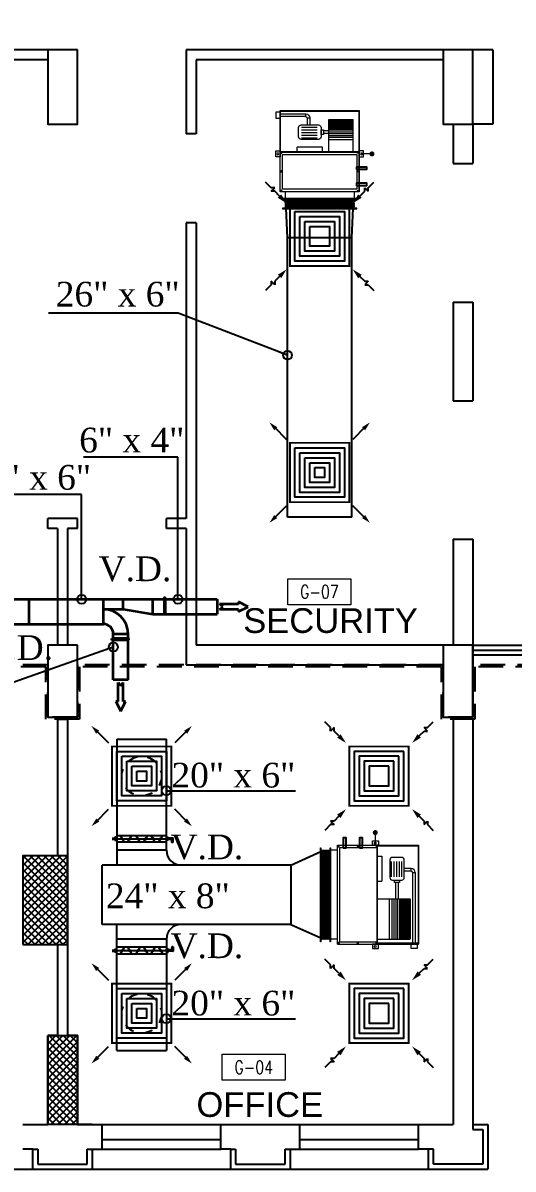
# Model space of a CAD drawing. Extents: x -432 to -365, y -145 to 173.
# Drawn here: x -415.21 to -410.26, y -137.35 to -125.75 of the extents above; entities that cross this region are included whole.
import ezdxf
from ezdxf.enums import TextEntityAlignment as Align

# ---------------------------------------------------------------- set-up
doc = ezdxf.new("R2010")
doc.units = 0
doc.header["$MEASUREMENT"] = 0
for name, pattern in [('DASHDOT', [1, 0.5, -0.25, 0, -0.25]), ('HIDDEN', [0.375, 0.25, -0.125]), ('HIDDEN-Z', [3, 2, -1])]:
    doc.linetypes.add(name, pattern=pattern)
for name, color, linetype in [('01_AC-EQUIP', 206, 'Continuous'), ('03_AC-S.DUCT', 5, 'Continuous'), ('12-AC-FL.CONN.', 2, 'Continuous'), ('A.C.VOLUM DAMPER', 2, 'Continuous'), ('COL', 2, 'Continuous'), ('COLHATCH', 5, 'Continuous'), ('column', 6, 'Continuous'), ('elev', 2, 'Continuous'), ('ELEV1', 7, 'Continuous'), ('FASEL', 253, 'Continuous'), ('M-CH-WP-R', 40, 'HIDDEN-Z'), ('M-CH-WP-S', 142, 'Continuous'), ('M-DIFUSER', 195, 'Continuous'), ('M-DUCT-RA', 30, 'Continuous'), ('M-DUCT-SA', 5, 'Continuous'), ('M-EQBMNT', 21, 'Continuous'), ('METAL-EDGE', 253, 'Continuous'), ('WALL', 4, 'Continuous'), ('WIN', 5, 'Continuous'), ('ZONE TEXT', 73, 'Continuous')]:
    doc.layers.add(name, color=color, linetype=linetype)
for name, color, linetype, lineweight in [('04-AC_F.A.DUCT', 4, 'Continuous', 35), ('A-SYMB-RMNU', 4, 'Continuous', 9), ('AC-TEXT', 15, 'Continuous', 30)]:
    doc.layers.add(name, color=color, linetype=linetype, lineweight=lineweight)
doc.styles.add('AC', font='romans.shx', dxfattribs={"height": 0.2})
doc.styles.add('ARABY', font='sosa.shx')
doc.styles.add('ROMANS-TITLE', font='ROMANS.shx', dxfattribs={"width": 0.8})
doc.dimstyles.new('IHAB', dxfattribs={"dimscale": 0, "dimtxt": 0.15, "dimasz": 0.09, "dimexe": 0.18, "dimexo": 0.0625, "dimgap": 0, "dimtad": 0, "dimtih": 1, "dimtoh": 1, "dimzin": 0, "dimdsep": 46, "dimtxsty": 'ARABY', "dimcen": 0.03, "dimse1": 1, "dimse2": 1, "dimclrd": 36, "dimclrt": 42, "dimadec": 0, "dimazin": 0, "dimtfac": 1, "dimtmove": 1, "dimatfit": 3, "dimldrblk": 'ORIGIN', "dimfxl": 1, "dimtolj": 1, "dimtzin": 0, "dimarcsym": 0})

# ---------------------------------------------------------------- blocks, each defined once
blk = doc.blocks.new('*U251')
at = {"layer": 'M-DIFUSER', "ltscale": 5, "const_width": 18}
blk.add_lwpolyline([(-300, 300), (300, 300), (300, -300), (-300, -300)], close=True, dxfattribs=at)
at = {"layer": 'M-DIFUSER', "color": 21}
for points in [[(250, 250), (-250, 250), (-250, -250), (250, -250)], [(200, 200), (-200, 200), (-200, -200), (200, -200)], [(150, 150), (-150, 150), (-150, -150), (150, -150)], [(100, 100), (-100, 100), (-100, -100), (100, -100)], [(50, 50), (-50, 50), (-50, -50), (50, -50)]]:
    blk.add_lwpolyline(points, close=True, dxfattribs=at)
at = {"layer": 'M-DUCT-SA', "color": 5, "extrusion": (-5.07059e-20, -1.19855e-17, -1)}
blk.add_line((-461, 461), (-335, 335), dxfattribs=at)
at = {"layer": 'M-DUCT-SA', "color": 5, "extrusion": (-1.19855e-17, 5.07059e-20, -1)}
blk.add_line((461, 461), (335, 335), dxfattribs=at)
at = {"layer": 'M-DUCT-SA', "color": 5, "extrusion": (1.19855e-17, -5.07059e-20, -1)}
blk.add_line((-461, -461), (-335, -335), dxfattribs=at)
at = {"layer": 'M-DUCT-SA', "color": 5, "extrusion": (5.07059e-20, 1.19855e-17, -1)}
blk.add_line((461, -461), (335, -335), dxfattribs=at)
at = {"layer": 'M-DUCT-SA', "color": 5, "extrusion": (-5.07059e-20, -1.19855e-17, -1)}
blk.add_solid([(460, 428), (429, 459), (507, 507)], dxfattribs=at)
at = {"layer": 'M-DUCT-SA', "color": 5, "extrusion": (5.07059e-20, -1.19855e-17, -1)}
blk.add_solid([(-460, 428), (-429, 459), (-507, 507)], dxfattribs=at)
at = {"layer": 'M-DUCT-SA', "color": 5, "extrusion": (1.19855e-17, -5.07059e-20, -1)}
blk.add_solid([(428, -460), (459, -429), (507, -507)], dxfattribs=at)
at = {"layer": 'M-DUCT-SA', "color": 5, "extrusion": (-1.19855e-17, -5.07059e-20, -1)}
blk.add_solid([(-428, -460), (-459, -429), (-507, -507)], dxfattribs=at)
blk = doc.blocks.new('A$C7E27466D')
at = {"layer": '01_AC-EQUIP', "color": 2, "lineweight": 20}
for p, q in [((-75.3, 98.1), (-73.7, 98.7)), ((-75.3, 98.1), (-73.7, 97.6)), ((-75.3, 97.1), (-73.7, 97.6)), ((-75.3, 97.1), (-73.7, 96.6)), ((-75.3, 96.1), (-73.7, 96.6)), ((-75.3, 96.1), (-73.7, 95.6)), ((-75.3, 95.1), (-73.7, 95.6)), ((-75.3, 95.1), (-73.7, 94.6)), ((-75.3, 94.1), (-73.7, 94.6)), ((-75.3, 94.1), (-73.7, 93.6)), ((-75.3, 93.1), (-73.7, 93.6)), ((-75.3, 93.1), (-73.7, 92.5)), ((-6.3, 97.6), (-73.7, 97.6)), ((-6.3, 96.6), (-73.7, 96.6)), ((-6.3, 95.6), (-73.7, 95.6)), ((-6.3, 94.6), (-73.7, 94.6)), ((-6.3, 93.6), (-73.7, 93.6)), ((-4.7, 98.1), (-6.3, 98.7)), ((-4.7, 98.1), (-6.3, 97.6)), ((-4.7, 97.1), (-6.3, 97.6)), ((-4.7, 97.1), (-6.3, 96.6)), ((-4.7, 96.1), (-6.3, 96.6)), ((-4.7, 96.1), (-6.3, 95.6)), ((-4.7, 95.1), (-6.3, 95.6)), ((-4.7, 95.1), (-6.3, 94.6)), ((-4.7, 94.1), (-6.3, 94.6)), ((-4.7, 94.1), (-6.3, 93.6)), ((-4.7, 93.1), (-6.3, 93.6)), ((-4.7, 93.1), (-6.3, 92.5)), ((-75.3, 92), (-73.7, 92.5)), ((-75.3, 92), (-73.7, 91.5)), ((-75.3, 91), (-73.7, 91.5)), ((-75.3, 91), (-73.7, 90.5)), ((-75.3, 90), (-73.7, 90.5)), ((-75.3, 90), (-73.7, 89.5)), ((-6.3, 92.5), (-73.7, 92.5)), ((-6.3, 91.5), (-73.7, 91.5)), ((-6.3, 90.5), (-73.7, 90.5)), ((-4.7, 92), (-6.3, 92.5)), ((-4.7, 92), (-6.3, 91.5)), ((-4.7, 91), (-6.3, 91.5)), ((-4.7, 91), (-6.3, 90.5)), ((-4.7, 90), (-6.3, 90.5)), ((-4.7, 90), (-6.3, 89.5))]:
    blk.add_line(p, q, dxfattribs=at)
at = {"layer": '01_AC-EQUIP', "color": 1, "lineweight": 20}
for p, q in [((-78.9, 80.3), (-78.9, 81.7)), ((-75, 82), (-75, 89)), ((-5, 82), (-5, 89)), ((-1.1, 80.3), (-1.1, 81.7)), ((0, 82), (0, 0)), ((-77.8, 81), (-79.9, 81)), ((-2.2, 81), (-0.1, 81)), ((-77.8, 61.5), (-79.9, 61.5)), ((-78.9, 60.8), (-78.9, 62.2)), ((-2.2, 61.5), (-0.1, 61.5)), ((-1.1, 60.8), (-1.1, 62.2)), ((-77.8, 42.5), (-79.9, 42.5)), ((-78.9, 41.8), (-78.9, 43.2)), ((-62.7, 42), (-62.7, 37)), ((-37.3, 37), (-62.7, 37)), ((-37.3, 42), (-37.3, 37)), ((-30.6, 42), (-30.6, 9)), ((-6.2, 42), (-6.2, 9)), ((-2.2, 42.5), (-0.1, 42.5)), ((-1.1, 41.8), (-1.1, 43.2)), ((-58.3, 27.4), (-42.7, 27.4)), ((-58.3, 24.8), (-42.7, 24.8)), ((-6.2, 29.5), (-30.6, 29.5)), ((-30.6, 27), (-6.2, 27)), ((-30.6, 25), (-6.2, 25)), ((-58.3, 22.1), (-42.7, 22.1)), ((-58.3, 19.4), (-42.7, 19.4)), ((-58.3, 16.8), (-42.7, 16.8)), ((-52.7, 7.4), (-52.7, 14.5)), ((-50, 7.4), (-50, 14.5)), ((-30.6, 23.1), (-36, 23.1)), ((-30.6, 20.4), (-36, 20.4)), ((-30.6, 23), (-6.2, 23)), ((-30.6, 21.4), (-6.2, 21.4)), ((-30.6, 19.4), (-6.2, 19.4)), ((-30.6, 18.4), (-6.2, 18.4)), ((-30.6, 17.5), (-6.2, 17.5)), ((-30.6, 16.8), (-6.2, 16.8)), ((-30.6, 15.8), (-6.2, 15.8)), ((-30.6, 14.8), (-6.2, 14.8)), ((-30.6, 13.8), (-6.2, 13.8)), ((-30.6, 12.9), (-6.2, 12.9)), ((-30.6, 12.2), (-6.2, 12.2)), ((-54, 6.1), (-79.6, 6.1)), ((-54, 3.5), (-79.6, 3.5)), ((-54, 6.1), (-54, 3.5)), ((-52.7, 7.4), (-50, 7.4)), ((-30.6, 11.5), (-6.2, 11.5)), ((-30.6, 11), (-6.2, 11)), ((-30.6, 10.6), (-6.2, 10.6)), ((-30.6, 10.3), (-6.2, 10.3)), ((-30.6, 9.9), (-6.2, 9.9)), ((-30.6, 9.6), (-6.2, 9.6)), ((-30.6, 9.4), (-6.2, 9.4)), ((-30.6, 9.2), (-6.2, 9.2)), ((-30.6, 9), (-6.2, 9)), ((-30.6, 9), (-6.2, 9))]:
    blk.add_line(p, q, dxfattribs=at)
at = {"layer": '01_AC-EQUIP', "color": 4, "lineweight": 20}
blk.add_line((12.8, 43.8), (2.3, 43.8), dxfattribs=at)
at = {"layer": '01_AC-EQUIP', "color": 1, "linetype": 'DASHDOT', "lineweight": 20}
blk.add_line((-30.6, 16.8), (-6.2, 16.8), dxfattribs=at)
at = {"layer": '01_AC-EQUIP', "color": 2, "lineweight": 20}
for points in [[(-77.5, 98.7), (-77.5, 99.2), (-2.5, 99.2), (-2.5, 98.7)], [(-77.5, 89), (-77.5, 89.5), (-2.5, 89.5), (-2.5, 89)]]:
    blk.add_lwpolyline(points, close=True, dxfattribs=at)
at = {"layer": '01_AC-EQUIP', "color": 1, "lineweight": 20}
for points in [[(-80, 42), (0, 42), (0, 82), (-80, 82)], [(-77.5, 44.5), (-2.5, 44.5), (-2.5, 79.5), (-77.5, 79.5)], [(-84.4, 40.7), (-80, 40.7), (-80, 46.7), (-84.4, 46.7)], [(4.4, 40.7), (0, 40.7), (0, 46.7), (4.4, 46.7)], [(-80, 42), (-80, 0), (0, 0), (0, 42)], [(-79.6, 41.6), (-79.6, 0.4), (-0.4, 0.4), (-0.4, 41.6)], [(-38.6, 19.3), (-36, 19.3), (-36, 24.3), (-38.6, 24.3)], [(-84.4, 7.6), (-80, 7.6), (-80, 1.6), (-84.4, 1.6)]]:
    blk.add_lwpolyline(points, close=True, dxfattribs=at)
at = {"layer": '01_AC-EQUIP', "color": 4, "lineweight": 20, "const_width": 2.52}
blk.add_lwpolyline([(12.6, 45, 1), (13.1, 42.5, 1)], format="xyb", close=True, dxfattribs=at)
at = {"layer": '01_AC-EQUIP', "color": 1, "lineweight": 20}
blk.add_lwpolyline([(-58.8, 14.5), (-41.2, 14.5, 0.414214), (-38.6, 17.1), (-38.6, 26.4, 0.414214), (-41.2, 29.1), (-58.8, 29.1, 0.414214), (-61.4, 26.4), (-61.4, 17.1, 0.414214)], format="xyb", close=True, dxfattribs=at)
for centre in [(-82.3, 43.8), (2.3, 43.8)]:
    blk.add_circle(centre, 0.932, dxfattribs=at)
for radius in [1.33, 3.99]:
    blk.add_arc((-54, 7.4), radius, 270.0006, 0.0006, dxfattribs=at)
for centre, major_axis, start_param, end_param in [((-78.9, 81), (-0.827, 0), -1.570796, 4.712389), ((-78.9, 81), (-0.47, 0), 3.141593, 9.424778), ((-78.9, 61.5), (-0.827, 0), -1.570796, 4.712389), ((-78.9, 61.5), (-0.47, 0), 3.141593, 9.424778), ((-78.9, 42.5), (-0.827, 0), -1.570796, 4.712389), ((-78.9, 42.5), (-0.47, 0), 3.141593, 9.424778)]:
    blk.add_ellipse(centre, major_axis=major_axis, ratio=0.646018, start_param=start_param, end_param=end_param, dxfattribs=at)
at = {"layer": '01_AC-EQUIP', "color": 1, "lineweight": 20, "extrusion": (0, 0, -1)}
for centre, major_axis, start_param, end_param in [((-1.1, 81), (0.827, 0), -1.570796, 4.712389), ((-1.1, 81), (0.47, 0), 3.141593, 9.424778), ((-1.1, 61.5), (0.827, 0), -1.570796, 4.712389), ((-1.1, 61.5), (0.47, 0), 3.141593, 9.424778), ((-1.1, 42.5), (0.827, 0), -1.570796, 4.712389), ((-1.1, 42.5), (0.47, 0), 3.141593, 9.424778)]:
    blk.add_ellipse(centre, major_axis=major_axis, ratio=0.646018, start_param=start_param, end_param=end_param, dxfattribs=at)
at = {"layer": 'M-CH-WP-R', "color": 6, "linetype": 'ByBlock', "ltscale": 1.5}
blk.add_lwpolyline([(-2.5, 76.2), (-2.5, 73.2), (7.5, 73.2), (7.5, 76.2)], close=True, dxfattribs=at)
at = {"layer": 'M-CH-WP-S', "color": 5, "linetype": 'ByBlock', "ltscale": 1.5}
blk.add_lwpolyline([(-2.5, 59.7), (-2.5, 56.7), (7.5, 56.7), (7.5, 59.7)], close=True, dxfattribs=at)
blk = doc.blocks.new('*U254')
at = {"layer": 'M-DIFUSER', "ltscale": 5, "const_width": 18}
blk.add_lwpolyline([(-300, 300), (300, 300), (300, -300), (-300, -300)], close=True, dxfattribs=at)
at = {"layer": 'M-DIFUSER', "color": 21}
for points in [[(250, 250), (-250, 250), (-250, -250), (250, -250)], [(200, 200), (-200, 200), (-200, -200), (200, -200)], [(150, 150), (-150, 150), (-150, -150), (150, -150)], [(100, 100), (-100, 100), (-100, -100), (100, -100)]]:
    blk.add_lwpolyline(points, close=True, dxfattribs=at)
at = {"layer": 'M-DUCT-RA', "color": 30}
for p, q in [((-491, 491), (-549, 549)), ((-491, 455), (-491, 491)), ((-455, 491), (-491, 455)), ((-455, 455), (-455, 491)), ((455, 491), (491, 491)), ((491, 455), (455, 491)), ((491, 491), (549, 549)), ((-406, 406), (-455, 455)), ((406, 406), (455, 455)), ((455, 455), (491, 455)), ((-491, -455), (-455, -491)), ((-455, -455), (-491, -455)), ((-406, -406), (-455, -455)), ((406, -406), (455, -455)), ((455, -491), (491, -455)), ((455, -455), (455, -491)), ((491, -455), (491, -491)), ((-491, -491), (-549, -549)), ((-455, -491), (-491, -491)), ((491, -491), (549, -549))]:
    blk.add_line(p, q, dxfattribs=at)
for points in [[(-389, 424), (-424, 389), (-335, 335)], [(424, 389), (389, 424), (335, 335)], [(-424, -389), (-389, -424), (-335, -335)], [(389, -424), (424, -389), (335, -335)]]:
    blk.add_solid(points, dxfattribs=at)
blk = doc.blocks.new('_Origin')
at = {"color": 0, "linetype": 'ByBlock', "lineweight": -2}
blk.add_line((0, 0), (-1, 0), dxfattribs=at)
blk.add_circle((0, 0), 0.5, dxfattribs=at)
blk = doc.blocks.new('A$C180A56EA')
at = {"layer": 'A.C.VOLUM DAMPER'}
h = blk.add_hatch(dxfattribs=at)
h.set_pattern_fill('ANSI31', color=256, scale=0.001, style=0)
h.set_pattern_definition([(45, (129.5106855, -230.48025158), (-8.838834765e-05, 8.838834765e-05), [])])
h.paths.add_polyline_path([(0.0459, 0.0039), (0.0459, 0.0065), (0.0401, 0.0065), (0.0401, -0.0027), (0.0459, -0.0027), (0.0459, 0), (0.0603, 0), (0.0603, 0.0128), (0.057, 0.0128), (0.057, 0.0039)])
for p, q in [((-0.1242, 0.0032), (-0.1161, 0.0032)), ((-0.1161, 0.0004), (-0.119, 0.0032)), ((-0.1185, 0), (-0.1161, 0.0024)), ((-0.1161, 0.0015), (-0.1179, 0.0032)), ((-0.1174, 0), (-0.1161, 0.0013)), ((-0.1161, 0.0026), (-0.1168, 0.0032)), ((-0.1163, 0), (-0.1161, 0.0001)), ((-0.1161, 0.0001), (-0.1104, 0.0058)), ((-0.1161, 0.0013), (-0.1116, 0.0058)), ((-0.1161, 0.0024), (-0.1127, 0.0058)), ((-0.1161, -0.0026), (-0.1161, 0.0058)), ((-0.1161, 0.0035), (-0.1138, 0.0058)), ((-0.1161, 0.0058), (-0.1099, 0.0058)), ((-0.1161, 0.0057), (-0.116, 0.0058)), ((-0.1161, 0.0046), (-0.1149, 0.0058)), ((-0.1161, -0.001), (-0.1099, 0.0053)), ((-0.1099, -0.0014), (-0.1161, 0.0048)), ((-0.1161, -0.0021), (-0.1099, 0.0042)), ((-0.1099, -0.0026), (-0.1161, 0.0037)), ((-0.1109, -0.0026), (-0.1161, 0.0026)), ((-0.112, -0.0026), (-0.1161, 0.0015)), ((-0.1131, -0.0026), (-0.1161, 0.0004)), ((-0.1099, -0.0003), (-0.116, 0.0058)), ((-0.1156, -0.0026), (-0.1099, 0.0031)), ((-0.1099, 0.0008), (-0.1149, 0.0058)), ((-0.1145, -0.0026), (-0.1099, 0.002)), ((-0.1099, 0.0019), (-0.1138, 0.0058)), ((-0.1134, -0.0026), (-0.1099, 0.0009)), ((-0.1128, 0.0019), (0.0401, 0.0019)), ((-0.1099, 0.003), (-0.1127, 0.0058)), ((-0.1099, 0.0041), (-0.1116, 0.0058)), ((-0.1099, 0.0052), (-0.1105, 0.0058)), ((0.0401, 0.0121), (-0.1099, 0.0121)), ((-0.0882, 0.0113), (-0.0994, -0.0075)), ((-0.0768, 0.0113), (-0.0656, -0.0075)), ((-0.0402, 0.0113), (-0.0514, -0.0075)), ((-0.0284, 0.0113), (-0.0173, -0.0075)), ((0.0056, 0.0113), (-0.0056, -0.0075)), ((0.0174, 0.0113), (0.0286, -0.0075)), ((0.0459, 0.0065), (0.0401, 0.0065)), ((0.0401, 0.0065), (0.0401, -0.0027)), ((0.0459, 0.0039), (0.0459, 0.0065)), ((0.057, 0.0039), (0.0459, 0.0039)), ((0.0603, 0.0128), (0.057, 0.0128)), ((0.057, 0.0128), (0.057, 0.0039)), ((0.0603, 0.0128), (0.0603, 0)), ((-0.1242, 0), (-0.1161, 0)), ((-0.1142, -0.0026), (-0.1161, -0.0007)), ((-0.1153, -0.0026), (-0.1161, -0.0018)), ((-0.1099, -0.0026), (-0.1161, -0.0026)), ((-0.1123, -0.0026), (-0.1099, -0.0003)), ((-0.1111, -0.0026), (-0.1099, -0.0014)), ((-0.11, -0.0026), (-0.1099, -0.0025)), ((-0.1099, -0.0083), (0.0401, -0.0083)), ((0.0401, -0.0027), (0.0459, -0.0027)), ((0.0603, 0), (0.0459, 0)), ((0.0459, -0.0027), (0.0459, 0))]:
    blk.add_line(p, q, dxfattribs=at)
at = {"layer": 'A.C.VOLUM DAMPER', "extrusion": (0, 0, -1)}
for centre, major_axis, start_param, end_param in [((-0.0938, 0.0019), (0.00135, 0.00135), 3.926991, 7.068583), ((-0.0938, 0.0019), (-0.00135, 0.00135), 2.356195, 5.497787), ((-0.0712, 0.0019), (0.00135, 0.00135), 3.926991, 7.068583), ((-0.0712, 0.0019), (-0.00135, 0.00135), 2.356195, 5.497787), ((-0.0458, 0.0019), (0.00135, 0.00135), 3.926991, 7.068583), ((-0.0458, 0.0019), (-0.00135, 0.00135), 2.356195, 5.497787), ((-0.0228, 0.0019), (0.00135, 0.00135), 3.926991, 7.068583), ((-0.0228, 0.0019), (-0.00135, 0.00135), 2.356194, 5.497787), ((0, 0.0019), (0.00135, 0.00135), 3.926991, 7.068583), ((0, 0.0019), (0.00135, 0.00135), 0.785398, 3.926991), ((0.023, 0.0019), (0.00135, 0.00135), 3.926991, 7.068583), ((0.023, 0.0019), (-0.00135, 0.00135), 2.356195, 5.497787)]:
    blk.add_ellipse(centre, major_axis=major_axis, ratio=1, start_param=start_param, end_param=end_param, dxfattribs=at)
blk = doc.blocks.new('A$C224F6469')
at = {"layer": '01_AC-EQUIP', "color": 1, "lineweight": 20}
for p, q in [((0, 0), (1, 0)), ((0, -0.82), (0, 0)), ((1, -0.82), (1, 0)), ((0.007, -0.004), (0.988, -0.004)), ((0.007, -0.42), (0.007, -0.004)), ((0.236, -0.074), (0.236, -0.145)), ((0.263, -0.074), (0.236, -0.074)), ((0.263, -0.074), (0.263, -0.145)), ((0.276, -0.035), (1, -0.035)), ((0.276, -0.061), (0.276, -0.035)), ((0.276, -0.061), (1, -0.061)), ((0.541, -0.42), (0.541, -0.09)), ((0.541, -0.09), (0.949, -0.09)), ((0.541, -0.092), (0.949, -0.092)), ((0.541, -0.094), (0.949, -0.094)), ((0.541, -0.096), (0.949, -0.096)), ((0.541, -0.099), (0.949, -0.099)), ((0.541, -0.103), (0.949, -0.103)), ((0.541, -0.106), (0.949, -0.106)), ((0.541, -0.11), (0.949, -0.11)), ((0.541, -0.115), (0.949, -0.115)), ((0.949, -0.42), (0.949, -0.09)), ((0.988, -0.42), (0.988, -0.004)), ((0.32, -0.168), (0.163, -0.168)), ((0.32, -0.194), (0.163, -0.194)), ((0.32, -0.221), (0.163, -0.221)), ((0.541, -0.204), (0.376, -0.204)), ((0.541, -0.231), (0.376, -0.231)), ((0.541, -0.122), (0.949, -0.122)), ((0.541, -0.129), (0.949, -0.129)), ((0.541, -0.138), (0.949, -0.138)), ((0.541, -0.148), (0.949, -0.148)), ((0.541, -0.158), (0.949, -0.158)), ((0.541, -0.168), (0.949, -0.168)), ((0.541, -0.175), (0.949, -0.175)), ((0.541, -0.184), (0.949, -0.184)), ((0.541, -0.194), (0.949, -0.194)), ((0.541, -0.214), (0.949, -0.214)), ((0.541, -0.23), (0.949, -0.23)), ((0.32, -0.248), (0.163, -0.248)), ((0.32, -0.274), (0.163, -0.274)), ((0.541, -0.25), (0.949, -0.25)), ((0.541, -0.27), (0.949, -0.27)), ((0.949, -0.295), (0.541, -0.295)), ((0, -0.42), (1, -0.42)), ((0.022, -0.425), (0.001, -0.425)), ((0.011, -0.418), (0.011, -0.432)), ((0.109, -0.37), (0.363, -0.37)), ((0.109, -0.42), (0.109, -0.37)), ((0.363, -0.42), (0.363, -0.37)), ((0.978, -0.425), (0.999, -0.425)), ((0.989, -0.418), (0.989, -0.432)), ((0.022, -0.615), (0.001, -0.615)), ((0.011, -0.608), (0.011, -0.622)), ((0.978, -0.615), (0.999, -0.615)), ((0.989, -0.608), (0.989, -0.622)), ((0.022, -0.81), (0.001, -0.81)), ((0.011, -0.803), (0.011, -0.817)), ((0.978, -0.81), (0.999, -0.81)), ((0.989, -0.803), (0.989, -0.817)), ((1, -0.82), (0, -0.82)), ((0.05, -0.82), (0.05, -0.89)), ((0.95, -0.82), (0.95, -0.89))]:
    blk.add_line(p, q, dxfattribs=at)
at = {"layer": '01_AC-EQUIP', "color": 1, "linetype": 'DASHDOT', "lineweight": 20}
blk.add_line((0.541, -0.168), (0.949, -0.168), dxfattribs=at)
at = {"layer": '01_AC-EQUIP', "color": 4, "lineweight": 20}
blk.add_line((-0.128, -0.438), (-0.023, -0.438), dxfattribs=at)
at = {"layer": '01_AC-EQUIP', "color": 2, "lineweight": 20}
for p, q in [((0.047, -0.9), (0.063, -0.895)), ((0.047, -0.9), (0.063, -0.905)), ((0.047, -0.91), (0.063, -0.905)), ((0.047, -0.91), (0.063, -0.915)), ((0.047, -0.92), (0.063, -0.915)), ((0.047, -0.92), (0.063, -0.925)), ((0.047, -0.931), (0.063, -0.925)), ((0.063, -0.905), (0.937, -0.905)), ((0.063, -0.915), (0.937, -0.915)), ((0.063, -0.925), (0.937, -0.925)), ((0.953, -0.9), (0.937, -0.895)), ((0.953, -0.9), (0.937, -0.905)), ((0.953, -0.91), (0.937, -0.905)), ((0.953, -0.91), (0.937, -0.915)), ((0.953, -0.92), (0.937, -0.915)), ((0.953, -0.92), (0.937, -0.925)), ((0.953, -0.931), (0.937, -0.925)), ((0.047, -0.931), (0.063, -0.936)), ((0.047, -0.941), (0.063, -0.936)), ((0.047, -0.941), (0.063, -0.946)), ((0.047, -0.951), (0.063, -0.946)), ((0.047, -0.951), (0.063, -0.956)), ((0.047, -0.961), (0.063, -0.956)), ((0.047, -0.961), (0.063, -0.966)), ((0.047, -0.971), (0.063, -0.966)), ((0.047, -0.971), (0.063, -0.976)), ((0.047, -0.981), (0.063, -0.976)), ((0.047, -0.981), (0.063, -0.987)), ((0.063, -0.936), (0.937, -0.936)), ((0.063, -0.946), (0.937, -0.946)), ((0.063, -0.956), (0.937, -0.956)), ((0.063, -0.966), (0.937, -0.966)), ((0.063, -0.976), (0.937, -0.976)), ((0.953, -0.931), (0.937, -0.936)), ((0.953, -0.941), (0.937, -0.936)), ((0.953, -0.941), (0.937, -0.946)), ((0.953, -0.951), (0.937, -0.946)), ((0.953, -0.951), (0.937, -0.956)), ((0.953, -0.961), (0.937, -0.956)), ((0.953, -0.961), (0.937, -0.966)), ((0.953, -0.971), (0.937, -0.966)), ((0.953, -0.971), (0.937, -0.976)), ((0.953, -0.981), (0.937, -0.976)), ((0.953, -0.981), (0.937, -0.987))]:
    blk.add_line(p, q, dxfattribs=at)
at = {"layer": '01_AC-EQUIP', "color": 1, "lineweight": 20}
for points in [[(1.044, -0.076), (1, -0.076), (1, -0.016), (1.044, -0.016)], [(0.351, -0.193), (0.376, -0.193), (0.376, -0.243), (0.351, -0.243)], [(-0.044, -0.407), (0, -0.407), (0, -0.467), (-0.044, -0.467)], [(0.025, -0.8), (0.975, -0.8), (0.975, -0.42), (0.025, -0.42)], [(1.044, -0.407), (1, -0.407), (1, -0.467), (1.044, -0.467)]]:
    blk.add_lwpolyline(points, close=True, dxfattribs=at)
blk.add_lwpolyline([(0.324, -0.145), (0.149, -0.145, 0.414214), (0.122, -0.171), (0.122, -0.264, 0.414214), (0.149, -0.291), (0.324, -0.291, 0.414214), (0.351, -0.264), (0.351, -0.171, 0.414214)], format="xyb", close=True, dxfattribs=at)
at = {"layer": '01_AC-EQUIP', "color": 4, "lineweight": 20, "const_width": 0.0252}
blk.add_lwpolyline([(-0.126, -0.45, 1), (-0.131, -0.425, 1)], format="xyb", close=True, dxfattribs=at)
at = {"layer": '01_AC-EQUIP', "color": 2, "lineweight": 20}
for points in [[(0.975, -0.89), (0.975, -0.895), (0.025, -0.895), (0.025, -0.89)], [(0.975, -0.987), (0.975, -0.992), (0.025, -0.992), (0.025, -0.987)]]:
    blk.add_lwpolyline(points, close=True, dxfattribs=at)
at = {"layer": '01_AC-EQUIP', "color": 1, "lineweight": 20}
for centre in [(-0.023, -0.438), (1.023, -0.438)]:
    blk.add_circle(centre, 0.00932, dxfattribs=at)
for radius in [0.0399, 0.0133]:
    blk.add_arc((0.276, -0.074), radius, 90.0006, 180.0006, dxfattribs=at)
at = {"layer": '01_AC-EQUIP', "color": 1, "lineweight": 20, "extrusion": (0, 0, -1)}
for centre, major_axis, start_param, end_param in [((0.011, -0.425), (-0.00827, 0), -1.570796, 4.712389), ((0.011, -0.425), (-0.0047, 0), 3.141593, 9.424778), ((0.011, -0.615), (-0.00827, 0), -1.570796, 4.712389), ((0.011, -0.615), (-0.0047, 0), 3.141593, 9.424778), ((0.011, -0.81), (-0.00827, 0), -1.570796, 4.712389), ((0.011, -0.81), (-0.0047, 0), 3.141593, 9.424778)]:
    blk.add_ellipse(centre, major_axis=major_axis, ratio=0.646018, start_param=start_param, end_param=end_param, dxfattribs=at)
at = {"layer": '01_AC-EQUIP', "color": 1, "lineweight": 20}
for centre, major_axis, start_param, end_param in [((0.989, -0.425), (0.00827, 0), -1.570796, 4.712389), ((0.989, -0.425), (0.0047, 0), 3.141593, 9.424778), ((0.989, -0.615), (0.00827, 0), -1.570796, 4.712389), ((0.989, -0.615), (0.0047, 0), 3.141593, 9.424778), ((0.989, -0.81), (0.00827, 0), -1.570796, 4.712389), ((0.989, -0.81), (0.0047, 0), 3.141593, 9.424778)]:
    blk.add_ellipse(centre, major_axis=major_axis, ratio=0.646018, start_param=start_param, end_param=end_param, dxfattribs=at)
at = {"layer": 'M-CH-WP-R', "color": 6, "linetype": 'ByBlock', "ltscale": 1.5}
blk.add_lwpolyline([(0.025, -0.762), (0.025, -0.732), (-0.075, -0.732), (-0.075, -0.762)], close=True, dxfattribs=at)
at = {"layer": 'M-CH-WP-S', "color": 5, "linetype": 'ByBlock', "ltscale": 1.5}
blk.add_lwpolyline([(0.025, -0.597), (0.025, -0.567), (-0.075, -0.567), (-0.075, -0.597)], close=True, dxfattribs=at)
at = {"layer": 'M-EQBMNT', "color": 21, "linetype": 'ByBlock', "ltscale": 1.5}
blk.add_line((0.541, -0.09), (0.949, -0.09), dxfattribs=at)
blk = doc.blocks.new('A$C4397250F')
at = {"layer": '04-AC_F.A.DUCT'}
for p, q in [((0, 0), (-0.0241, -0.0482)), ((-0.0241, -0.0482), (-0.0132, -0.0482)), ((-0.0132, -0.0482), (-0.0132, -0.1443)), ((0.0241, -0.0482), (0, 0)), ((0.0132, -0.0482), (0.0241, -0.0482)), ((0.0132, -0.0482), (0.0132, -0.1443)), ((0, -0.1288), (-0.0132, -0.1443)), ((0.0132, -0.1443), (0, -0.1288))]:
    blk.add_line(p, q, dxfattribs=at)
blk = doc.blocks.new('A-ROOM')
at = {"layer": 'A-SYMB-RMNU'}
blk.add_lwpolyline([(-425, 175), (425, 175), (425, -175), (-425, -175)], close=True, dxfattribs=at)
at = {"layer": 'A-SYMB-RMNU', "style": 'ROMANS-TITLE', "width": 0.8}
blk.add_attdef('ROOM-NO', text='', height=175, dxfattribs=at).set_placement((0, 0), align=Align.MIDDLE)

msp = doc.modelspace()

# ---------------------------------------------------------------- hatches: boundary and pattern name
at = {"layer": 'COLHATCH', "linetype": 'Continuous'}
h = msp.add_hatch(dxfattribs=at)
h.set_pattern_fill('_USER', color=252, scale=0.05, angle=45, style=0, double=1, pattern_type=0)
h.set_pattern_definition([(45, (-202.924395, -132.77691), (-0.035355339, 0.035355339), []), (135, (-202.924395, -132.77691), (-0.035355339, -0.035355339), [])])
h.paths.add_polyline_path([(-382.484, -115.197), (-382.784, -115.197), (-382.784, -116.097), (-382.484, -116.097)])
h.paths.add_polyline_path([(-380.484, -115.197), (-381.284, -115.197), (-381.284, -115.497), (-380.484, -115.497)])
h.paths.add_polyline_path([(-378.534, -117.197), (-378.834, -117.197), (-378.834, -117.797), (-378.534, -117.797)])
h.paths.add_polyline_path([(-378.134, -120.777), (-378.934, -120.777), (-378.934, -121.077), (-378.134, -121.077)])
h.paths.add_polyline_path([(-380.684, -120.777), (-381.484, -120.777), (-381.484, -121.077), (-380.684, -121.077)])
h.paths.add_polyline_path([(-380.584, -125.827), (-381.484, -125.827), (-381.484, -126.127), (-380.584, -126.127)])
h.paths.add_polyline_path([(-378.134, -125.777), (-378.934, -125.777), (-378.934, -126.077), (-378.134, -126.077)])
h.paths.add_polyline_path([(-378.489, -132.047), (-378.989, -132.047), (-378.989, -132.397), (-378.489, -132.397)])
h.paths.add_polyline_path([(-380.392, -132.047), (-381.492, -132.047), (-381.492, -132.347), (-380.639, -132.347, -0.011587), (-380.655, -133.033), (-380.405, -133.043, 0.01656)])
h.paths.add_polyline_path([(-380.586, -134.777), (-380.84, -134.777, -0.040808), (-381.428, -137.116), (-381.192, -137.197, 0.04151)])
h.paths.add_polyline_path([(-382.484, -134.177), (-382.784, -134.177), (-382.784, -135.077), (-382.484, -135.077)])
h.paths.add_polyline_path([(-386.614, -134.177), (-387.014, -134.177), (-387.014, -135.077), (-386.614, -135.077)])
h.paths.add_polyline_path([(-390.414, -134.177), (-390.864, -134.177), (-390.864, -135.077), (-390.414, -135.077)])
h.paths.add_polyline_path([(-390.664, -135.997), (-390.964, -135.997), (-390.964, -136.897), (-390.664, -136.897)])
h.paths.add_polyline_path([(-398.514, -134.627, 1), (-399.114, -134.627, 1)])
h.paths.add_polyline_path([(-398.514, -136.447, 1), (-399.114, -136.447, 1)])
h.paths.add_polyline_path([(-406.514, -134.627, 1), (-407.114, -134.627, 1)])
h.paths.add_polyline_path([(-406.514, -136.447, 1), (-407.114, -136.447, 1)])
h.paths.add_polyline_path([(-414.764, -134.177), (-415.214, -134.177), (-415.214, -135.077), (-414.764, -135.077)])
h.paths.add_polyline_path([(-414.664, -135.997), (-414.964, -135.997), (-414.964, -136.897), (-414.664, -136.897)])
h.paths.add_polyline_path([(-418.614, -134.177), (-419.014, -134.177), (-419.014, -135.077), (-418.614, -135.077)])
h.paths.add_polyline_path([(-422.844, -134.177), (-423.144, -134.177), (-423.144, -135.077), (-422.844, -135.077)])
h.paths.add_polyline_path([(-424.789, -134.777), (-425.042, -134.777, 0.04151), (-424.437, -137.197), (-424.2, -137.116, -0.040808)])
h.paths.add_polyline_path([(-424.137, -132.047), (-425.237, -132.047, 0.01656), (-425.224, -133.043), (-424.974, -133.033, -0.011587), (-424.99, -132.347), (-424.137, -132.347)])
h.paths.add_polyline_path([(-426.64, -132.047), (-427.14, -132.047), (-427.14, -132.397), (-426.64, -132.397)])
h.paths.add_polyline_path([(-426.694, -125.777), (-427.494, -125.777), (-427.494, -126.077), (-426.694, -126.077)])
h.paths.add_polyline_path([(-424.144, -125.827), (-425.044, -125.827), (-425.044, -126.127), (-424.144, -126.127)])
h.paths.add_polyline_path([(-426.694, -120.777), (-427.494, -120.777), (-427.494, -121.077), (-426.694, -121.077)])
h.paths.add_polyline_path([(-424.144, -120.777), (-424.944, -120.777), (-424.944, -121.077), (-424.144, -121.077)])
h.paths.add_polyline_path([(-426.794, -117.197), (-427.094, -117.197), (-427.094, -117.797), (-426.794, -117.797)])
h.paths.add_polyline_path([(-424.344, -115.197), (-425.144, -115.197), (-425.144, -115.497), (-424.344, -115.497)])
h.paths.add_polyline_path([(-422.844, -115.197), (-423.144, -115.197), (-423.144, -116.097), (-422.844, -116.097)])
h.paths.add_polyline_path([(-418.564, -115.197), (-418.964, -115.197), (-418.964, -116.097), (-418.564, -116.097)])
h.paths.add_polyline_path([(-414.764, -115.197), (-415.214, -115.197), (-415.214, -116.097), (-414.764, -116.097)])
h.paths.add_polyline_path([(-405.414, -112.997), (-405.714, -112.997), (-405.714, -113.597), (-405.414, -113.597)])
h.paths.add_polyline_path([(-398.664, -112.997), (-398.964, -112.997), (-398.964, -113.597), (-398.664, -113.597)])
h.paths.add_polyline_path([(-398.664, -116.347), (-398.964, -116.347), (-398.964, -116.947), (-398.664, -116.947)])
h.paths.add_polyline_path([(-400.014, -115.197), (-405.714, -115.197), (-405.714, -116.947), (-405.414, -116.947), (-405.414, -115.497), (-400.314, -115.497), (-400.314, -116.947), (-400.014, -116.947)])
h.paths.add_polyline_path([(-390.414, -115.197), (-390.864, -115.197), (-390.864, -116.097), (-390.414, -116.097)])

# ---------------------------------------------------------------- linework, layer by layer
at = {"layer": '03_AC-S.DUCT', "linetype": 'Continuous'}
for p, q in [((-412.539, -127.927), (-412.552, -127.627)), ((-411.889, -127.927), (-411.877, -127.627)), ((-412.539, -130.752), (-412.539, -127.927)), ((-411.889, -127.927), (-412.539, -127.927)), ((-411.889, -130.752), (-411.889, -127.927)), ((-411.889, -130.752), (-412.539, -130.752)), ((-414.264, -132.997), (-413.764, -132.997)), ((-414.264, -132.997), (-414.264, -134.272)), ((-413.764, -134.122), (-413.764, -132.997)), ((-413.764, -134.122), (-414.264, -134.122)), ((-412.506, -134.272), (-412.201, -134.135)), ((-414.414, -134.872), (-414.414, -134.272)), ((-412.506, -134.272), (-414.414, -134.272)), ((-412.506, -134.272), (-412.506, -134.872)), ((-412.506, -134.872), (-414.414, -134.872)), ((-414.264, -136.147), (-414.264, -134.872)), ((-412.506, -134.872), (-412.201, -135.009)), ((-413.764, -135.022), (-414.264, -135.022)), ((-413.764, -135.022), (-413.764, -136.147)), ((-414.264, -136.147), (-413.764, -136.147))]:
    msp.add_line(p, q, dxfattribs=at)
for centre, start, end in [((-413.614, -134.122), 180, 270), ((-413.614, -135.022), 90, 180)]:
    msp.add_arc(centre, 0.15, start, end, dxfattribs=at)
at = {"layer": '04-AC_F.A.DUCT', "linetype": 'Continuous'}
for p, q in [((-422.969, -131.584), (-413.252, -131.584)), ((-415.152, -131.834), (-415.152, -131.584)), ((-414.401, -131.834), (-414.401, -131.584)), ((-414.401, -131.684), (-414.201, -131.684)), ((-414.201, -131.684), (-414.201, -131.584)), ((-414.201, -131.684), (-413.901, -131.734)), ((-413.901, -131.734), (-413.901, -131.584)), ((-413.252, -131.584), (-413.252, -131.734)), ((-413.901, -131.734), (-413.252, -131.734)), ((-422.969, -131.834), (-414.401, -131.834)), ((-414.301, -132.4), (-414.301, -131.934)), ((-414.301, -131.934), (-414.151, -131.934)), ((-414.151, -132.4), (-414.151, -131.934)), ((-414.151, -132.4), (-414.301, -132.4))]:
    msp.add_line(p, q, dxfattribs=at)
for radius in [0.25, 0.1]:
    msp.add_arc((-414.401, -131.934), radius, 0, 90, dxfattribs=at)
at = {"layer": '12-AC-FL.CONN.', "linetype": 'HIDDEN', "ltscale": 0.25}
for centre in [(-414.014, -133.372), (-414.014, -135.772)]:
    msp.add_circle(centre, 0.2, dxfattribs=at)
at = {"layer": 'COL', "linetype": 'Continuous'}
for points in [[(-414.664, -126.027), (-414.964, -126.027), (-414.964, -126.777), (-414.664, -126.777)], [(-410.664, -126.027), (-410.964, -126.027), (-410.964, -126.777), (-410.664, -126.777)], [(-414.664, -132.047), (-414.964, -132.047), (-414.964, -132.777), (-414.664, -132.777)], [(-410.664, -132.047), (-410.964, -132.047), (-410.964, -132.777), (-410.664, -132.777)]]:
    msp.add_lwpolyline(points, close=True, dxfattribs=at)
at = {"layer": 'column', "color": 252}
for points in [[(-415.214, -135.077), (-414.764, -135.077), (-414.764, -134.177), (-415.214, -134.177)], [(-414.964, -135.997), (-414.664, -135.997), (-414.664, -136.897), (-414.964, -136.897)]]:
    msp.add_lwpolyline(points, close=True, dxfattribs=at)
at = {"layer": 'elev', "color": 252}
for p, q in [((-414.964, -126.027), (-416.064, -126.027)), ((-414.964, -126.127), (-416.064, -126.127)), ((-416.514, -137.347), (-415.114, -137.347)), ((-414.514, -137.347), (-413.114, -137.347)), ((-412.514, -137.347), (-411.114, -137.347))]:
    msp.add_line(p, q, dxfattribs=at)
at = {"layer": 'ELEV1'}
for p, q in [((-414.414, -137.147), (-413.214, -137.147)), ((-412.414, -137.147), (-411.214, -137.147))]:
    msp.add_line(p, q, dxfattribs=at)
at = {"layer": 'FASEL', "linetype": 'HIDDEN'}
for points in [[(-406.984, -132.267), (-410.644, -132.267), (-410.644, -132.797), (-410.984, -132.797), (-410.984, -132.267), (-414.644, -132.267), (-414.644, -132.797), (-414.984, -132.797), (-414.984, -132.267), (-418.644, -132.267), (-418.644, -132.797), (-418.984, -132.797), (-418.984, -132.267), (-422.604, -132.267), (-422.604, -132.797), (-422.944, -132.797), (-422.944, -117.497)], [(-406.964, -132.247), (-410.664, -132.247), (-410.664, -132.777), (-410.964, -132.777), (-410.964, -132.247), (-414.664, -132.247), (-414.664, -132.777), (-414.964, -132.777), (-414.964, -132.247), (-418.664, -132.247), (-418.664, -132.777), (-418.964, -132.777), (-418.964, -132.247), (-422.624, -132.247), (-422.624, -132.777), (-422.924, -132.777), (-422.924, -117.497)]]:
    msp.add_lwpolyline(points, dxfattribs=at)
at = {"layer": 'METAL-EDGE', "color": 252, "linetype": 'Continuous'}
for p, q in [((-410.664, -136.897), (-410.664, -136.947)), ((-410.664, -136.947), (-410.564, -136.947)), ((-410.564, -136.947), (-410.564, -137.297)), ((-415.114, -137.147), (-415.064, -137.147)), ((-415.064, -137.147), (-415.064, -137.297)), ((-414.564, -137.297), (-414.564, -137.147)), ((-414.564, -137.147), (-414.514, -137.147)), ((-413.114, -137.147), (-413.064, -137.147)), ((-413.064, -137.147), (-413.064, -137.297)), ((-412.564, -137.297), (-412.564, -137.147)), ((-412.564, -137.147), (-412.514, -137.147)), ((-411.064, -137.147), (-411.114, -137.147)), ((-411.064, -137.297), (-411.064, -137.147)), ((-415.064, -137.297), (-414.564, -137.297)), ((-413.064, -137.297), (-412.564, -137.297)), ((-410.564, -137.297), (-411.064, -137.297))]:
    msp.add_line(p, q, dxfattribs=at)
at = {"layer": 'WALL', "color": 252, "linetype": 'Continuous'}
for p, q in [((-413.564, -126.027), (-413.564, -126.877)), ((-410.464, -126.027), (-413.564, -126.027)), ((-413.464, -126.127), (-413.464, -126.877)), ((-410.964, -126.127), (-413.464, -126.127)), ((-410.964, -126.127), (-410.964, -126.777)), ((-410.464, -126.027), (-410.464, -126.777)), ((-410.964, -126.777), (-410.864, -126.777)), ((-410.864, -126.777), (-410.864, -127.177)), ((-410.664, -126.777), (-410.664, -127.177)), ((-410.464, -126.777), (-410.664, -126.777)), ((-413.464, -126.877), (-413.564, -126.877)), ((-410.864, -127.177), (-410.664, -127.177)), ((-413.464, -127.777), (-413.564, -127.777)), ((-413.564, -127.777), (-413.564, -130.767)), ((-413.464, -127.777), (-413.464, -132.047)), ((-410.864, -128.577), (-410.664, -128.577)), ((-410.864, -128.577), (-410.864, -129.577)), ((-410.664, -128.577), (-410.664, -129.577)), ((-410.864, -129.577), (-410.664, -129.577)), ((-414.964, -130.867), (-414.964, -130.767)), ((-414.664, -130.767), (-414.964, -130.767)), ((-414.664, -130.867), (-414.664, -130.767)), ((-413.564, -130.767), (-413.764, -130.767)), ((-413.764, -130.867), (-413.764, -130.767)), ((-414.864, -130.867), (-414.964, -130.867)), ((-414.864, -130.867), (-414.864, -132.047)), ((-414.764, -130.867), (-414.764, -132.047)), ((-414.664, -130.867), (-414.764, -130.867)), ((-413.564, -130.867), (-413.764, -130.867)), ((-413.564, -130.867), (-413.564, -132.247)), ((-410.864, -130.977), (-410.664, -130.977)), ((-410.864, -130.977), (-410.864, -132.047)), ((-410.664, -130.977), (-410.664, -132.777)), ((-414.964, -132.047), (-414.964, -132.777)), ((-414.864, -132.047), (-414.964, -132.047)), ((-414.664, -132.047), (-414.764, -132.047)), ((-414.664, -132.777), (-414.664, -132.047)), ((-410.864, -132.047), (-413.464, -132.047)), ((-413.564, -132.247), (-410.964, -132.247)), ((-410.964, -132.247), (-410.964, -132.777)), ((-410.664, -132.777), (-410.664, -132.247)), ((-414.964, -132.777), (-414.664, -132.777)), ((-414.864, -132.797), (-414.764, -132.797)), ((-414.864, -132.797), (-414.864, -134.177)), ((-414.764, -132.797), (-414.764, -135.997)), ((-410.964, -132.777), (-410.664, -132.777)), ((-410.664, -132.797), (-410.864, -132.797)), ((-410.864, -132.797), (-410.864, -136.897)), ((-410.664, -132.797), (-410.664, -136.897)), ((-414.864, -134.177), (-415.214, -134.177)), ((-415.214, -134.177), (-415.214, -135.077)), ((-415.214, -135.077), (-414.864, -135.077)), ((-414.864, -135.077), (-414.864, -135.997)), ((-414.864, -135.997), (-414.964, -135.997)), ((-414.964, -135.997), (-414.964, -136.897)), ((-414.664, -135.997), (-414.764, -135.997)), ((-414.664, -136.897), (-414.664, -135.997)), ((-415.214, -136.897), (-414.964, -136.897)), ((-414.514, -136.897), (-414.664, -136.897)), ((-414.664, -136.897), (-414.414, -136.897)), ((-414.414, -137.147), (-414.414, -136.897)), ((-413.214, -136.897), (-412.414, -136.897)), ((-413.214, -137.147), (-413.214, -136.897)), ((-412.414, -137.147), (-412.414, -136.897)), ((-411.214, -136.897), (-410.864, -136.897)), ((-411.214, -137.147), (-411.214, -136.897)), ((-410.664, -136.897), (-410.514, -136.897)), ((-410.514, -136.897), (-410.514, -137.347)), ((-415.114, -137.147), (-415.214, -137.147)), ((-415.114, -137.347), (-415.114, -137.147)), ((-414.514, -137.147), (-414.414, -137.147)), ((-414.514, -137.147), (-414.514, -137.347)), ((-413.114, -137.147), (-413.214, -137.147)), ((-413.114, -137.347), (-413.114, -137.147)), ((-412.514, -137.147), (-412.414, -137.147)), ((-412.514, -137.147), (-412.514, -137.347)), ((-411.114, -137.147), (-411.214, -137.147)), ((-411.114, -137.347), (-411.114, -137.147)), ((-415.114, -137.347), (-414.514, -137.347)), ((-413.114, -137.347), (-412.514, -137.347)), ((-411.114, -137.347), (-410.514, -137.347))]:
    msp.add_line(p, q, dxfattribs=at)
msp.add_lwpolyline([(-414.664, -126.027), (-414.964, -126.027), (-414.964, -126.777), (-414.664, -126.777)], close=True, dxfattribs=at)
at = {"layer": 'WIN', "color": 252}
for p, q in [((-410.664, -132.047), (-409.814, -132.047)), ((-410.664, -132.097), (-409.814, -132.097)), ((-410.664, -132.147), (-409.814, -132.147)), ((-414.414, -136.897), (-413.214, -136.897)), ((-412.414, -136.897), (-411.214, -136.897)), ((-414.414, -137.047), (-413.214, -137.047)), ((-412.414, -137.047), (-411.214, -137.047))]:
    msp.add_line(p, q, dxfattribs=at)

# ---------------------------------------------------------------- block references
at = {"layer": '01_AC-EQUIP', "xscale": -0.009999999999990905, "yscale": 0.009999999999990905, "zscale": 0.01, "rotation": 180}
msp.add_blockref('A$C7E27466D', (-411.814, -126.641), dxfattribs=at)
at = {"layer": '01_AC-EQUIP', "rotation": 270}
msp.add_blockref('A$C224F6469', (-411.214, -134.072), dxfattribs=at)
at = {"layer": '04-AC_F.A.DUCT', "xscale": 2, "yscale": 2, "zscale": 2}
for p, rotation in [((-412.937, -131.659), 270), ((-414.226, -132.715), 180)]:
    msp.add_blockref('A$C4397250F', p, dxfattribs=dict(at, rotation=rotation))
at = {"layer": 'A-SYMB-RMNU', "xscale": 0.0007500000000391083, "yscale": 0.0007500000000106866, "zscale": 0.00075}
for p, values in [((-412.217, -131.508), {'ROOM-NO': 'G-07'}), ((-412.881, -136.317), {'ROOM-NO': 'G-04'})]:
    msp.add_blockref('A-ROOM', p, dxfattribs=at).add_auto_attribs(values)
at = {"layer": 'A.C.VOLUM DAMPER'}
for p, xscale, yscale, zscale, rotation in [((-413.777, -131.624), 1.000001061474904, 1.000001061474904, 1.000001061514839, 90), ((-414.26, -131.984), 1.000001061474904, 1.000001061474904, 1.000001061514839, 180), ((-413.898, -134), -3.333333321445252, 3.333333321445252, 3.33333332144528, 180)]:
    msp.add_blockref('A$C180A56EA', p, dxfattribs=dict(at, xscale=xscale, yscale=yscale, zscale=zscale, rotation=rotation))
at = {"layer": 'A.C.VOLUM DAMPER', "xscale": 3.333333321445252, "yscale": 3.333333321445252, "zscale": 3.33333332144528}
msp.add_blockref('A$C180A56EA', (-413.898, -135.143), dxfattribs=at)
at = {"layer": 'M-DIFUSER', "color": 21, "yscale": 0.001000000000004775, "zscale": 0.001}
for name, p, xscale in [('*U254', (-412.214, -127.912), -0.0009999999999763531), ('*U251', (-412.214, -130.302), -0.0009999999999763531), ('*U254', (-411.614, -133.372), 0.0009999999999763531), ('*U251', (-414.014, -133.372), -0.0009999999999763531), ('*U251', (-414.014, -135.772), -0.0009999999999763531), ('*U254', (-411.614, -135.772), 0.0009999999999763531)]:
    msp.add_blockref(name, p, dxfattribs=dict(at, xscale=xscale))

# ---------------------------------------------------------------- texts
at = {"layer": 'AC-TEXT', "color": 34, "linetype": 'Continuous', "char_height": 0.25, "width": 3.95146, "style": 'AC'}
for s, insert, attachment_point in [('\\A1;{\\fTimes New Roman|b0|i0|c0|p18;\\C256;26" x 6"}', (-414.882, -128.626), 7), ('\\A1;{\\fTimes New Roman|b0|i0|c0|p18;\\C85;6" x 4"}', (-413.582, -130.102), 9), ('\\A1;{\\fTimes New Roman|b0|i0|c0|p18;\\C85;10" x 6"}', (-414.525, -130.479), 9), ('\\A1;{\\fTimes New Roman|b0|i0|c0|p18;\\C85;V.D.}', (-413.714, -131.406), 9), ('\\A1;{\\fTimes New Roman|b0|i0|c0|p18;\\C85;V.D.}', (-414.91, -132.203), 9), ('\\A1;{\\fTimes New Roman|b0|i0|c0|p18;\\C256;20" x 6"}', (-412.46, -133.491), 9), ('\\A1;{\\fTimes New Roman|b0|i0|c0|p18;\\C256;V.D.}', (-412.987, -134.219), 9), ('\\A1;{\\fTimes New Roman|b0|i0|c0|p18;\\C256;24" x 8"}', (-413.123, -134.712), 9), ('\\A1;{\\fTimes New Roman|b0|i0|c0|p18;\\C256;V.D.}', (-412.987, -135.219), 9), ('\\A1;{\\fTimes New Roman|b0|i0|c0|p18;\\C256;20" x 6"}', (-412.46, -135.797), 9)]:
    msp.add_mtext(s, dxfattribs=dict(at, insert=insert, attachment_point=attachment_point))
at = {"layer": 'ZONE TEXT', "linetype": 'Continuous', "char_height": 0.25, "width": 3.29288, "attachment_point": 1, "style": 'AC'}
for s, insert in [('{\\fArial|b0|i0|c0|p34;SECURITY}', (-412.987, -131.674)), ('{\\fArial|b0|i0|c0|p34;OFFICE}', (-413.46, -136.569))]:
    msp.add_mtext(s, dxfattribs=dict(at, insert=insert))

# ---------------------------------------------------------------- leaders
at = {"layer": 'AC-TEXT', "color": 34, "linetype": 'Continuous'}
for points, override in [([(-412.539, -129.115), (-413.646, -128.691), (-414.955, -128.691)], {"dimscale": 1}), ([(-413.647, -131.584), (-413.647, -130.147), (-414.603, -130.147)], {"dimscale": 1, "dimclrd": 34, "dimfxl": 0}), ([(-414.621, -131.584), (-414.621, -130.524), (-415.716, -130.524)], {"dimscale": 1, "dimclrd": 34, "dimfxl": 0}), ([(-414.301, -132.067), (-415.96, -132.652), (-416.998, -132.652)], {"dimscale": 1, "dimclrd": 34, "dimfxl": 0}), ([(-413.764, -133.52), (-412.459, -133.52)], {"dimscale": 1}), ([(-413.764, -135.826), (-412.459, -135.826)], {"dimscale": 1})]:
    msp.add_leader(points, dimstyle='IHAB', override=override, dxfattribs=at)

doc.saveas('drawing.dxf')
